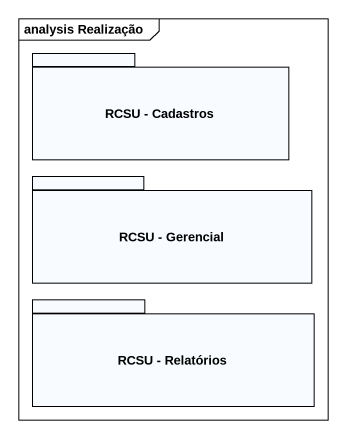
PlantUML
@startuml
mainframe analysis Realização
package "RCSU - Cadastros" as RCSU_Cadastros {
}
package "RCSU - Gerencial" as RCSU_Gerencial {
}
package "RCSU - Relatórios" as RCSU_Relatórios {
}
@enduml
